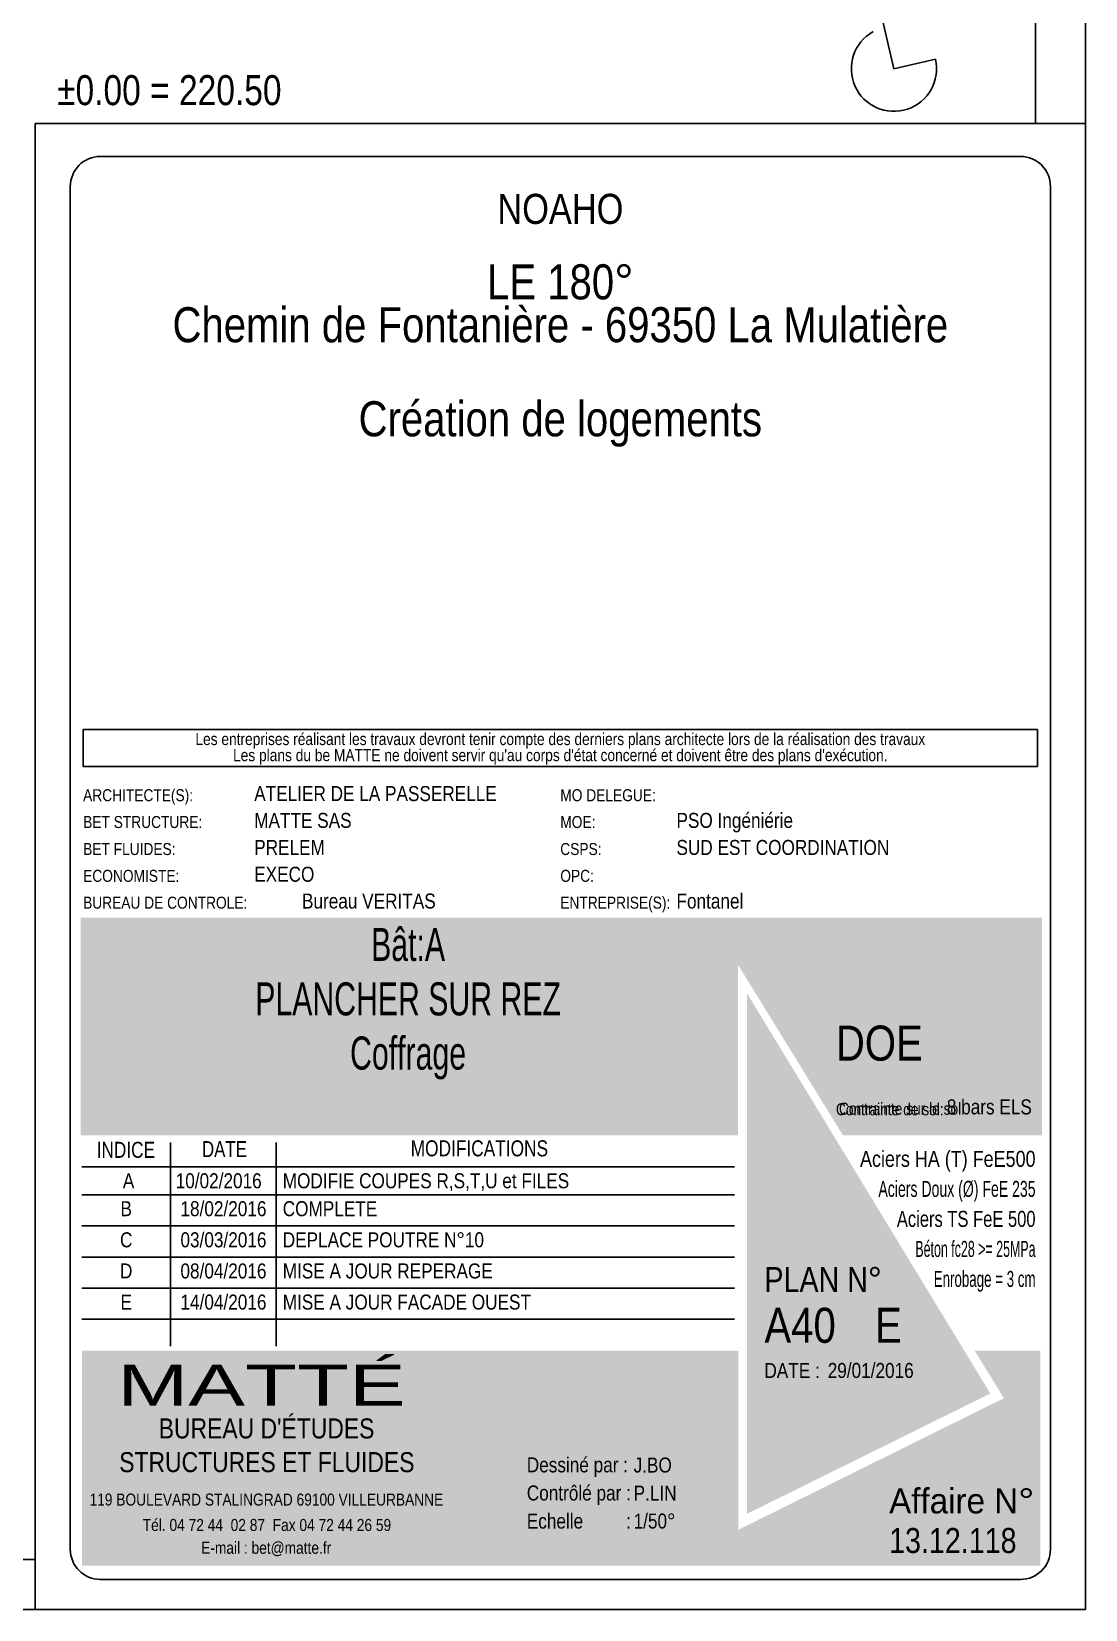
# Model space of a CAD drawing. Header units: centimetres. Extents: x -1744 to 32711, y -16767 to -12567.
# Drawn here: x 31658 to 32711, y -16767 to -15190 of the extents above; entities that cross this region are included whole.
import ezdxf
from ezdxf.enums import TextEntityAlignment as Align

# ---------------------------------------------------------------- set-up
doc = ezdxf.new("R2010")
doc.units = ezdxf.units.CM
doc.header["$LTSCALE"] = 25.4
for name, color, linetype in [('01-cartouche', 7, 'Continuous'), ('01-cartouche-cage A', 7, 'Continuous'), ('01_cote_gen', 4, 'Continuous'), ('01_texte', 230, 'Continuous')]:
    doc.layers.add(name, color=color, linetype=linetype)
doc.layers.add('01_résv', color=32, linetype='Continuous', lineweight=9)
doc.styles.add('cartouche', font='ARIALN.TTF', dxfattribs={"width": 0.01})
doc.styles.add('MATTE_TXT', font='arial.ttf')
doc.styles.add('stylemattecart', font='ARIALN.TTF')

# ---------------------------------------------------------------- blocks, each defined once
blk = doc.blocks.new('cartstruc')
at = {"layer": '01-cartouche-cage A', "linetype": 'Continuous'}
h = blk.add_hatch(color=9, dxfattribs=at)
h.dxf.hatch_style = 2
h.paths.add_polyline_path([(-43.6, 691.3), (-1004.8, 691.3), (-1004.8, 473.8), (-347.3, 473.8), (-347.3, 644.1), (-242.5, 473.8), (-43.6, 473.8)])
h.paths.add_polyline_path([(-951, 670.1), (-407.9, 670.1), (-407.9, 498.5), (-951, 498.5)], flags=24)
h.paths.add_polyline_path([(-223.9, 590.8), (-105, 590.8), (-105, 608.8), (-223.9, 608.8)], flags=24)
h.paths.add_polyline_path([(-224.7, 609.7), (-105.7, 609.7), (-105.7, 627.7), (-224.7, 627.7)], flags=24)
h.paths.add_polyline_path([(-226.3, 624.9), (-64.8, 624.9), (-64.8, 652.4), (-226.3, 652.4)], flags=24)
h.paths.add_polyline_path([(-226.3, 646.9), (-85, 646.9), (-85, 674.3), (-226.3, 674.3)], flags=24)
h = blk.add_hatch(color=1, dxfattribs=at)
h.dxf.hatch_style = 2
h.paths.add_polyline_path([(-338.4, 615.7), (-338.4, 95.5), (-95.1, 215.8)])
h.paths.add_polyline_path([(-318.9, 264.4), (-190.8, 265.4), (-191.1, 303.5), (-319.2, 302.5)], flags=24)
h.paths.add_polyline_path([(-326.5, 202.5), (-70.2, 203.9), (-70.5, 265.1), (-326.9, 263.8)], flags=9)
h = blk.add_hatch(color=8, dxfattribs=at)
h.dxf.hatch_style = 2
h.paths.add_polyline_path([(-45, 258.5), (-110.7, 258.5), (-81.6, 211.1), (-347.1, 79.6), (-347.1, 258.5), (-1003.4, 258.5), (-1003.4, 43.7), (-45, 43.7)])
h.paths.add_polyline_path([(-202.1, 89.1), (-60, 89.1), (-60, 127.9), (-202.1, 127.9)], flags=24)
h.paths.add_polyline_path([(-999.3, 201), (-637.8, 201), (-637.8, 47), (-999.3, 47)], flags=24)
h.paths.add_polyline_path([(-978.3, 193.3), (-435, 193.3), (-435, 254.8), (-978.3, 254.8)], flags=24)
h.paths.add_polyline_path([(-559.9, 135.5), (-504.8, 135.5), (-504.8, 166.4), (-559.9, 166.4)], flags=24)
h.paths.add_polyline_path([(-203.2, 50.3), (-56.6, 50.3), (-56.6, 88.6), (-203.2, 88.6)], flags=24)
h.paths.add_polyline_path([(-457.1, 55), (-402.4, 55), (-402.4, 85.9), (-457.1, 85.9)], flags=24)
h.paths.add_polyline_path([(-458.8, 92.7), (-404.1, 92.7), (-404.1, 123.6), (-458.8, 123.6)], flags=24)
h.paths.add_polyline_path([(-557.8, 55.3), (-498.9, 55.3), (-498.9, 86.2), (-557.8, 86.2)], flags=24)
h.paths.add_polyline_path([(-550.6, 93.7), (-498.3, 93.7), (-498.3, 124.6), (-550.6, 124.6)], flags=24)
h.paths.add_polyline_path([(-459.9, 172.5), (-408.3, 172.5), (-408.3, 203.4), (-459.9, 203.4)], flags=24)
h.paths.add_polyline_path([(-547.6, 175), (-500.7, 175), (-500.7, 205.9), (-547.6, 205.9)], flags=24)
h.paths.add_polyline_path([(-562.3, 213.8), (-499.3, 213.8), (-499.3, 244.7), (-562.3, 244.7)], flags=8)
h.paths.add_polyline_path([(-458.6, 213), (-411.3, 213), (-411.3, 243.9), (-458.6, 243.9)], flags=24)
h.paths.add_polyline_path([(-457.7, 133.4), (-405.4, 133.4), (-405.4, 164.4), (-457.7, 164.4)], flags=24)
for p, q in [((0, 1485), (-1050, 1485)), ((-1050, 1485), (-1050, 0)), ((0, 0), (0, 1485)), ((-1050, 0), (0, 0))]:
    blk.add_line(p, q, dxfattribs=at)
at = {"layer": '01-cartouche-cage A', "color": 7, "linetype": 'Continuous'}
for p, q in [((-985, 1452), (-65, 1452)), ((-1015, 60), (-1015, 1422)), ((-35, 1422), (-35, 292.1)), ((-35, 292.1), (-35, 60)), ((-65, 30), (-985, 30))]:
    blk.add_line(p, q, dxfattribs=at)
at = {"layer": '01-cartouche-cage A', "color": 7}
for p, q in [((-1002.2, 879.3), (-48.1, 879.3)), ((-1002.2, 842.3), (-1002.2, 879.3)), ((-48.1, 879.3), (-48.1, 842.3)), ((-48.1, 842.3), (-1002.2, 842.3))]:
    blk.add_line(p, q, dxfattribs=at)
at = {"layer": '01-cartouche-cage A', "color": 8}
for p, q in [((-914.7, 466.6), (-914.7, 263.2)), ((-809.1, 466.6), (-809.1, 263.2)), ((-1003.6, 442.3), (-351, 442.3)), ((-1003.6, 414.4), (-351, 414.4)), ((-1003.6, 383.3), (-351, 383.3)), ((-1003.6, 352.2), (-351, 352.2)), ((-1003.6, 321.1), (-351, 321.1)), ((-1003.6, 290), (-351, 290))]:
    blk.add_line(p, q, dxfattribs=at)
at = {"layer": '01-cartouche-cage A', "color": 7, "linetype": 'Continuous'}
for centre, start, end in [((-985, 1422), 90, 180), ((-65, 1422), 0, 90), ((-985, 60), 180, 270), ((-65, 60), 270, 0)]:
    blk.add_arc(centre, 30, start, end, dxfattribs=at)
at = {"layer": '01-cartouche-cage A', "color": 7, "style": 'stylemattecart'}
for s, p in [('Les entreprises réalisant les travaux devront tenir compte des derniers plans architecte lors de la réalisation des travaux', (-525.1, 869.8)), ("Les plans du be MATTE ne doivent servir qu'au corps d'état concerné et doivent être des plans d'exécution.", (-525.1, 853.7))]:
    blk.add_text(s, height=12, dxfattribs=at).set_placement(p, align=Align.MIDDLE_CENTER)
at = {"layer": '01-cartouche-cage A', "color": 8, "style": 'cartouche'}
for s, p in [('ARCHITECTE(S):', (-1002.2, 807.7)), ('MO DELEGUE:', (-525.1, 807.7)), ('BET STRUCTURE:', (-1002.2, 780.9)), ('MOE:', (-525.1, 780.9)), ('BET FLUIDES:', (-1002.2, 753.9)), ('CSPS:', (-525.1, 753.9)), ('ECONOMISTE:', (-1002.2, 727.1)), ('OPC:', (-525.1, 727.1)), ('BUREAU DE CONTROLE:', (-1002.2, 700.3)), ('ENTREPRISE(S):', (-525.1, 700.3))]:
    blk.add_text(s, height=12, dxfattribs=at).set_placement(p)
at = {"layer": '01-cartouche-cage A', "color": 7, "style": 'stylemattecart'}
for s, height, p in [('Contrainte de sol:', 12, (-249.5, 493.8)), ('Contrainte sur le sol:', 12, (-246.5, 494.4)), ('Dessiné par :', 15, (-558.6, 137)), ('119 BOULEVARD STALINGRAD 69100 VILLEURBANNE', 12, (-995.8, 103.8)), ('Contrôlé par :', 15, (-558.6, 108.9)), ('Echelle         :', 15, (-558.6, 80.8)), ('Tél. 04 72 44  02 87  Fax 04 72 44 26 59', 12, (-942.6, 78.4)), ('E-mail : bet@matte.fr', 12, (-884.2, 55.6))]:
    blk.add_text(s, height=height, dxfattribs=at).set_placement(p)
for s, height, width, p, p2 in [('INDICE', 16, 0.941138, (-988.7, 451.3), (-930.3, 451.3)), ('DATE', 16, 0.922192, (-883.4, 452), (-838.3, 452)), ('MODIFICATIONS', 16, 0.943218, (-674.7, 452.8), (-537.3, 452.8)), ('Aciers HA (T) FeE500', 16, 0.978863, (-225.4, 442.3), (-49.9, 442.3)), ('Aciers Doux (Ø) FeE 235', 16, 0.76709, (-207, 412.3), (-49.9, 412.3)), ('Aciers TS FeE 500', 16, 0.901377, (-188.6, 382.3), (-49.9, 382.3)), ('Béton fc28 >= 25MPa', 16, 0.678142, (-170.1, 352.3), (-49.9, 352.3)), ('Enrobage = 3 cm', 16, 0.726904, (-151.7, 322.3), (-49.9, 322.3)), ('Affaire N°', 25, 1.15762, (-196.3, 96), (-51.1, 96))]:
    blk.add_text(s, height=height, dxfattribs=dict(at, width=width)).set_placement(p, p2, align=Align.FIT)
at = {"layer": '01-cartouche-cage A', "color": 255, "style": 'stylemattecart'}
for s, height, p in [('PLAN N°', 25, (-321, 317.2)), ('DATE :', 15, (-321, 231.2)), ("BUREAU D'ÉTUDES", 20, (-926.6, 170.9)), ('STRUCTURES ET FLUIDES', 20, (-966.1, 137.2))]:
    blk.add_text(s, height=height, dxfattribs=at).set_placement(p)
at = {"layer": '01-cartouche-cage A', "color": 255, "style": 'stylemattecart', "width": 1.812358}
blk.add_text('MATTÉ', height=41, dxfattribs=at).set_placement((-968, 203.6), (-679.6, 203.6), align=Align.FIT)
at = {"layer": '01-cartouche-cage A', "color": 7, "style": 'stylemattecart'}
for tag, height, p in [('NOMCLIENT', 30, (-525, 1399.6)), ('ADRESSE1CLIENT', 25, (-525, 1326.7)), ('ADRESSE2CLIENT', 25, (-525, 1283.9)), ('NOMAFFAIRE1', 45, (-525.1, 1189.8)), ('NOMAFFAIRE2', 45, (-525.1, 1110.4)), ('NOMAFFAIRE3', 45, (-525.1, 1031.7)), ('ADRESSE1AFFAIRE', 20, (-525.1, 943.3)), ('ADRESSE2AFFAIRE', 20, (-525.1, 909.2)), ('INDICE-A', 15, (-959.1, 428.4)), ('DATE-A', 15, (-861.9, 428.4)), ('INDICE-B', 15, (-959.1, 400.5)), ('DATE-B', 15, (-861.9, 400.5)), ('INDICE-C', 15, (-959.1, 369.4)), ('DATE-C', 15, (-861.9, 369.4)), ('INDICE-D', 15, (-959.1, 338.3)), ('DATE-D', 15, (-861.9, 338.3)), ('INDICE-E', 15, (-959.1, 307.2)), ('DATE-E', 15, (-861.9, 307.2)), ('INDICE-F', 15, (-959.1, 276.1)), ('DATE-F', 15, (-861.9, 276.1))]:
    blk.add_attdef(tag, text='', height=height, dxfattribs=at).set_placement(p, align=Align.MIDDLE_CENTER)
for tag, height, p in [('NOMARCHI', 15, (-831.1, 803.3)), ('MODEL', 15, (-408.9, 803.3)), ('BETSTRUCTURE', 15, (-831.1, 776.5)), ('MOE', 15, (-408.9, 776.5)), ('BETFLUIDES', 15, (-831.1, 749.5)), ('CSPS', 15, (-408.9, 749.5)), ('ECONOMISTE', 15, (-831.1, 722.7)), ('OPC', 15, (-408.9, 722.7)), ('BDC', 15, (-831.1, 695.9)), ('NOMENTREPRISE', 15, (-408.9, 695.9)), ('NUMBAT', 27, (-249.5, 614.7)), ('PHASE', 35, (-249.5, 537.9)), ('CONT-SOL', 12, (-138.6, 490.2)), ('NOMDESS', 15, (-451.8, 132.3)), ('NOMING', 15, (-451.8, 104.3)), ('ECH', 15, (-451.8, 76.3)), ('NUMAFF', 25, (-196.3, 48.9))]:
    blk.add_attdef(tag, text='', height=height, dxfattribs=at).set_placement(p, align=Align.BOTTOM_LEFT)
at = {"layer": '01-cartouche-cage A', "color": 7, "style": 'stylemattecart', "width": 0.8}
for tag, p in [('TITRTEPLAN1', (-677.3, 664.6)), ('TITRTEPLAN2', (-677.3, 610.2)), ('TITRTEPLAN3', (-677.3, 556)), ('TITRTEPLAN4', (-677.3, 501.4))]:
    blk.add_attdef(tag, text='', height=33, dxfattribs=at).set_placement(p, align=Align.MIDDLE_CENTER)
at = {"layer": '01-cartouche-cage A', "color": 7, "style": 'stylemattecart'}
for tag, p in [('MODIF-A', (-802.6, 428.4)), ('MODIF-B', (-802.6, 400.5)), ('MODIF-C', (-802.6, 369.4)), ('MODIF-D', (-802.6, 338.3)), ('MODIF-E', (-802.6, 307.2)), ('MODIF-F', (-802.6, 276.1))]:
    blk.add_attdef(tag, text='', height=15, dxfattribs=at).set_placement(p, align=Align.MIDDLE_LEFT)
at = {"layer": '01-cartouche-cage A', "color": 255, "style": 'stylemattecart'}
for tag, height, p in [('N°P', 35, (-321, 256)), ('IP', 35, (-210.3, 256)), ('DATEPLAN', 15, (-257.7, 226.8))]:
    blk.add_attdef(tag, text='', height=height, dxfattribs=at).set_placement(p, align=Align.BOTTOM_LEFT)

msp = doc.modelspace()

# ---------------------------------------------------------------- linework, layer by layer
at = {"layer": '01_cote_gen'}
for p, q in [((32711.5, -15282.07), (32711.5, -12567.07)), ((32711.5, -15282.07), (32711.5, -16767.07)), ((31661.5, -16767.07), (23621.5, -16767.07))]:
    msp.add_line(p, q, dxfattribs=at)
at = {"layer": '01_résv'}
for p, q in [((31661.5, -15282.07), (32711.5, -15282.07)), ((31661.5, -16767.07), (31661.5, -15282.07)), ((32711.5, -15282.07), (32711.5, -16767.07)), ((32711.5, -16767.07), (31661.5, -16767.07))]:
    msp.add_line(p, q, dxfattribs=at)
at = {"layer": '01_texte'}
for p, q in [((32661.5, -15282.07), (32661.5, -12641.27)), ((32519.97, -15227.43), (32495.6, -15123.15)), ((32519.97, -15227.43), (32561.41, -15217.75)), ((31661.5, -15433.88), (31661.5, -15393.88)), ((31661.5, -15473.88), (31661.5, -15433.88)), ((31661.5, -15513.88), (31661.5, -15473.88)), ((31661.5, -15553.88), (31661.5, -15513.88)), ((31661.5, -15593.88), (31661.5, -15553.88)), ((31661.5, -15633.88), (31661.5, -15593.88)), ((31661.5, -15673.88), (31661.5, -15633.88)), ((31661.5, -15713.88), (31661.5, -15673.88)), ((31661.5, -15753.88), (31661.5, -15713.88)), ((31661.5, -15793.88), (31661.5, -15753.88)), ((31661.5, -15833.88), (31661.5, -15793.88)), ((31661.5, -15873.88), (31661.5, -15833.88)), ((31661.5, -15913.88), (31661.5, -15873.88)), ((31661.5, -15953.88), (31661.5, -15913.88)), ((31661.5, -15993.88), (31661.5, -15953.88)), ((31661.5, -16033.88), (31661.5, -15993.88)), ((31661.5, -16073.88), (31661.5, -16033.88)), ((31661.5, -16113.88), (31661.5, -16073.88)), ((31661.5, -16153.88), (31661.5, -16113.88)), ((31661.5, -16193.88), (31661.5, -16153.88)), ((31661.5, -16233.88), (31661.5, -16193.88)), ((31661.5, -16273.88), (31661.5, -16233.88)), ((31661.5, -16313.88), (31661.5, -16273.88)), ((31661.5, -16353.88), (31661.5, -16313.88)), ((31661.5, -16393.88), (31661.5, -16353.88)), ((31661.5, -16433.88), (31661.5, -16393.88)), ((31661.5, -16473.88), (31661.5, -16433.88)), ((31661.5, -16513.88), (31661.5, -16473.88)), ((31661.5, -16553.88), (31661.5, -16513.88)), ((31661.5, -16593.88), (31661.5, -16553.88)), ((31661.5, -16717.07), (23671.5, -16717.07))]:
    msp.add_line(p, q, dxfattribs=at)
msp.add_arc((32519.97, -15227.43), 42.56, 119.12103, 13.15202, dxfattribs=at)

# ---------------------------------------------------------------- block references
at = {"layer": '01-cartouche'}
ref = msp.add_blockref('cartstruc', (32711.5, -16767.07), dxfattribs=at)
ref.add_attrib('NOMCLIENT', 'NOAHO', dxfattribs={"color": 7, "height": 30, "style": 'stylemattecart'}).set_placement((32186.49, -15367.45), align=Align.MIDDLE_CENTER)
ref.add_attrib('ADRESSE1CLIENT', 'LE 180°', dxfattribs={"layer": '01-cartouche-cage A', "color": 7, "height": 35, "style": 'stylemattecart'}).set_placement((32186.47, -15440.37), align=Align.MIDDLE_CENTER)
ref.add_attrib('ADRESSE2CLIENT', 'Chemin de Fontanière - 69350 La Mulatière', dxfattribs={"layer": '01-cartouche-cage A', "color": 7, "height": 35, "style": 'stylemattecart'}).set_placement((32186.46, -15483.21), align=Align.MIDDLE_CENTER)
ref.add_attrib('NOMAFFAIRE1', 'Création de logements', dxfattribs={"layer": '01-cartouche-cage A', "color": 7, "height": 35, "style": 'stylemattecart'}).set_placement((32186.44, -15577.22), align=Align.MIDDLE_CENTER)
ref.add_attrib('NOMARCHI', 'ATELIER DE LA PASSERELLE', dxfattribs={"layer": '01-cartouche-cage A', "color": 7, "height": 15, "style": 'stylemattecart'}).set_placement((31880.37, -15963.76), align=Align.BOTTOM_LEFT)
ref.add_attrib('BETSTRUCTURE', 'MATTE SAS', dxfattribs={"layer": '01-cartouche-cage A', "color": 7, "height": 15, "style": 'stylemattecart'}).set_placement((31880.37, -15990.53), align=Align.BOTTOM_LEFT)
ref.add_attrib('BETFLUIDES', 'PRELEM', dxfattribs={"layer": '01-cartouche-cage A', "color": 7, "height": 15, "style": 'stylemattecart'}).set_placement((31880.37, -16017.59), align=Align.BOTTOM_LEFT)
ref.add_attrib('ECONOMISTE', 'EXECO', dxfattribs={"layer": '01-cartouche-cage A', "color": 7, "height": 15, "style": 'stylemattecart'}).set_placement((31880.37, -16044.36), align=Align.BOTTOM_LEFT)
ref.add_attrib('BDC', '          Bureau VERITAS', dxfattribs={"layer": '01-cartouche-cage A', "color": 7, "height": 15, "style": 'stylemattecart'}).set_placement((31880.37, -16071.14), align=Align.BOTTOM_LEFT)
ref.add_attrib('MOE', 'PSO Ingéniérie', dxfattribs={"layer": '01-cartouche-cage A', "color": 7, "height": 15, "style": 'stylemattecart'}).set_placement((32302.56, -15990.53), align=Align.BOTTOM_LEFT)
ref.add_attrib('CSPS', 'SUD EST COORDINATION', dxfattribs={"layer": '01-cartouche-cage A', "color": 7, "height": 15, "style": 'stylemattecart'}).set_placement((32302.56, -16017.59), align=Align.BOTTOM_LEFT)
ref.add_attrib('NOMENTREPRISE', 'Fontanel ', dxfattribs={"layer": '01-cartouche-cage A', "color": 7, "height": 15, "style": 'stylemattecart'}).set_placement((32302.56, -16071.14), align=Align.BOTTOM_LEFT)
ref.add_attrib('TITRTEPLAN1', 'Bât:A', dxfattribs={"layer": '01-cartouche-cage A', "color": 7, "height": 33, "style": 'stylemattecart', "width": 0.8}).set_placement((32034.21, -16102.51), align=Align.MIDDLE_CENTER)
ref.add_attrib('TITRTEPLAN2', 'PLANCHER SUR REZ', dxfattribs={"layer": '01-cartouche-cage A', "color": 7, "height": 33, "style": 'stylemattecart', "width": 0.8}).set_placement((32034.21, -16156.91), align=Align.MIDDLE_CENTER)
ref.add_attrib('TITRTEPLAN3', 'Coffrage', dxfattribs={"layer": '01-cartouche-cage A', "color": 7, "height": 33, "style": 'stylemattecart', "width": 0.8}).set_placement((32034.21, -16211.06), align=Align.MIDDLE_CENTER)
ref.add_attrib('PHASE', 'DOE', dxfattribs={"layer": '01-cartouche-cage A', "color": 7, "height": 35, "style": 'stylemattecart'}).set_placement((32461.96, -16229.13), align=Align.BOTTOM_LEFT)
ref.add_attrib('CONT-SOL', '8 bars ELS', dxfattribs={"layer": '01-cartouche-cage A', "color": 7, "height": 15, "style": 'stylemattecart'}).set_placement((32572.88, -16276.83), align=Align.BOTTOM_LEFT)
ref.add_attrib('INDICE-A', ' A', dxfattribs={"layer": '01-cartouche-cage A', "color": 7, "height": 15, "style": 'stylemattecart'}).set_placement((31752.37, -16338.7), align=Align.MIDDLE_CENTER)
ref.add_attrib('DATE-A', '10/02/2016  ', dxfattribs={"layer": '01-cartouche-cage A', "color": 7, "height": 15, "style": 'stylemattecart'}).set_placement((31849.62, -16338.7), align=Align.MIDDLE_CENTER)
ref.add_attrib('MODIF-A', 'MODIFIE COUPES R,S,T,U et FILES', dxfattribs={"layer": '01-cartouche-cage A', "color": 7, "height": 15, "style": 'stylemattecart'}).set_placement((31908.87, -16338.7), align=Align.MIDDLE_LEFT)
ref.add_attrib('INDICE-B', 'B', dxfattribs={"layer": '01-cartouche-cage A', "color": 7, "height": 15, "style": 'stylemattecart'}).set_placement((31752.37, -16366.59), align=Align.MIDDLE_CENTER)
ref.add_attrib('DATE-B', '18/02/2016', dxfattribs={"layer": '01-cartouche-cage A', "color": 7, "height": 15, "style": 'stylemattecart'}).set_placement((31849.62, -16366.59), align=Align.MIDDLE_CENTER)
ref.add_attrib('MODIF-B', 'COMPLETE', dxfattribs={"layer": '01-cartouche-cage A', "color": 7, "height": 15, "style": 'stylemattecart'}).set_placement((31908.87, -16366.59), align=Align.MIDDLE_LEFT)
ref.add_attrib('INDICE-C', 'C', dxfattribs={"layer": '01-cartouche-cage A', "color": 7, "height": 15, "style": 'stylemattecart'}).set_placement((31752.37, -16397.69), align=Align.MIDDLE_CENTER)
ref.add_attrib('DATE-C', '03/03/2016', dxfattribs={"layer": '01-cartouche-cage A', "color": 7, "height": 15, "style": 'stylemattecart'}).set_placement((31849.62, -16397.69), align=Align.MIDDLE_CENTER)
ref.add_attrib('MODIF-C', 'DEPLACE POUTRE N°10', dxfattribs={"layer": '01-cartouche-cage A', "color": 7, "height": 15, "style": 'stylemattecart'}).set_placement((31908.87, -16397.69), align=Align.MIDDLE_LEFT)
ref.add_attrib('INDICE-D', 'D', dxfattribs={"layer": '01-cartouche-cage A', "color": 7, "height": 15, "style": 'stylemattecart'}).set_placement((31752.37, -16428.8), align=Align.MIDDLE_CENTER)
ref.add_attrib('DATE-D', '08/04/2016', dxfattribs={"layer": '01-cartouche-cage A', "color": 7, "height": 15, "style": 'stylemattecart'}).set_placement((31849.62, -16428.8), align=Align.MIDDLE_CENTER)
ref.add_attrib('MODIF-D', 'MISE A JOUR REPERAGE', dxfattribs={"layer": '01-cartouche-cage A', "color": 7, "height": 15, "style": 'stylemattecart'}).set_placement((31908.87, -16428.8), align=Align.MIDDLE_LEFT)
ref.add_attrib('INDICE-E', 'E', dxfattribs={"layer": '01-cartouche-cage A', "color": 7, "height": 15, "style": 'stylemattecart'}).set_placement((31752.37, -16459.9), align=Align.MIDDLE_CENTER)
ref.add_attrib('DATE-E', '14/04/2016', dxfattribs={"layer": '01-cartouche-cage A', "color": 7, "height": 15, "style": 'stylemattecart'}).set_placement((31849.62, -16459.9), align=Align.MIDDLE_CENTER)
ref.add_attrib('MODIF-E', 'MISE A JOUR FACADE OUEST', dxfattribs={"layer": '01-cartouche-cage A', "color": 7, "height": 15, "style": 'stylemattecart'}).set_placement((31908.87, -16459.9), align=Align.MIDDLE_LEFT)
ref.add_attrib('N°P', 'A40', dxfattribs={"layer": '01-cartouche-cage A', "color": 255, "height": 35, "style": 'stylemattecart'}).set_placement((32390.54, -16511.11), align=Align.BOTTOM_LEFT)
ref.add_attrib('IP', 'E', dxfattribs={"layer": '01-cartouche-cage A', "color": 255, "height": 35, "style": 'stylemattecart'}).set_placement((32501.16, -16511.11), align=Align.BOTTOM_LEFT)
ref.add_attrib('DATEPLAN', '29/01/2016', dxfattribs={"layer": '01-cartouche-cage A', "color": 255, "height": 15, "style": 'stylemattecart'}).set_placement((32453.77, -16540.23), align=Align.BOTTOM_LEFT)
ref.add_attrib('NOMDESS', 'J.BO', dxfattribs={"layer": '01-cartouche-cage A', "color": 7, "height": 15, "style": 'stylemattecart'}).set_placement((32259.7, -16634.77), align=Align.BOTTOM_LEFT)
ref.add_attrib('NOMING', 'P.LIN', dxfattribs={"layer": '01-cartouche-cage A', "color": 7, "height": 15, "style": 'stylemattecart'}).set_placement((32259.7, -16662.81), align=Align.BOTTOM_LEFT)
ref.add_attrib('ECH', '1/50° ', dxfattribs={"layer": '01-cartouche-cage A', "color": 7, "height": 15, "style": 'stylemattecart'}).set_placement((32259.7, -16690.72), align=Align.BOTTOM_LEFT)
ref.add_attrib('NUMAFF', '13.12.118', dxfattribs={"layer": '01-cartouche-cage A', "color": 7, "height": 25, "style": 'stylemattecart'}).set_placement((32515.17, -16718.16), align=Align.BOTTOM_LEFT)

# ---------------------------------------------------------------- texts
at = {"layer": '01_texte', "style": 'MATTE_TXT', "width": 0.8}
msp.add_text('%%P0.00 = 220.50', height=30, dxfattribs=at).set_placement((31795.5, -15272.81), align=Align.BOTTOM_CENTER)

doc.saveas('drawing.dxf')
